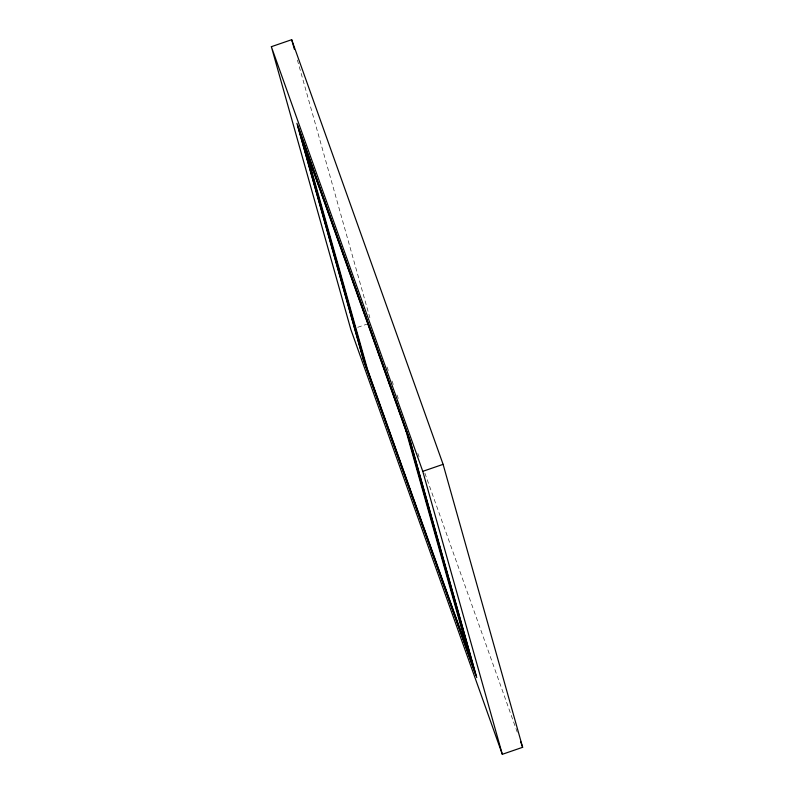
<?xml version="1.0" encoding="UTF-8"?>
<svg xmlns="http://www.w3.org/2000/svg" width="794" height="794" viewBox="0 0 794 794"><rect width="100%" height="100%" fill="white"/><g stroke="black" fill="none" stroke-linecap="round" stroke-linejoin="round"><path stroke-width="0.6" stroke-dasharray="3.97 2.98" d="M357.677 327.327L366.709 324.22M387.025 366.997L388.276 370.49M392.018 380.991L393.268 384.495M397.01 394.995L398.26 398.489M417.813 453.324L419.063 456.818M424.879 473.155L517.231 732.137M297.393 59.997L369.885 317.888"/><path stroke-width="1.19" d="M271.359 46.697L291.686 39.7L443.102 464.341L522.641 747.303L502.314 754.3L350.898 329.659L271.359 46.697L422.775 471.338L502.314 754.3M422.775 471.338L443.102 464.341M520.556 741.467L522.641 747.303M291.686 39.7L294.366 49.248M410.478 441.841L296.916 123.358L363.195 359.156L476.757 677.639L410.478 441.841M410.111 440.958L297.69 125.66L363.573 360.049L475.993 675.337L410.111 440.958M407.848 435.519L302.395 139.764L365.836 365.468L471.289 661.233L407.848 435.519M406.131 431.39L305.968 150.493L367.553 369.607L467.716 650.504L406.131 431.39"/></g></svg>
